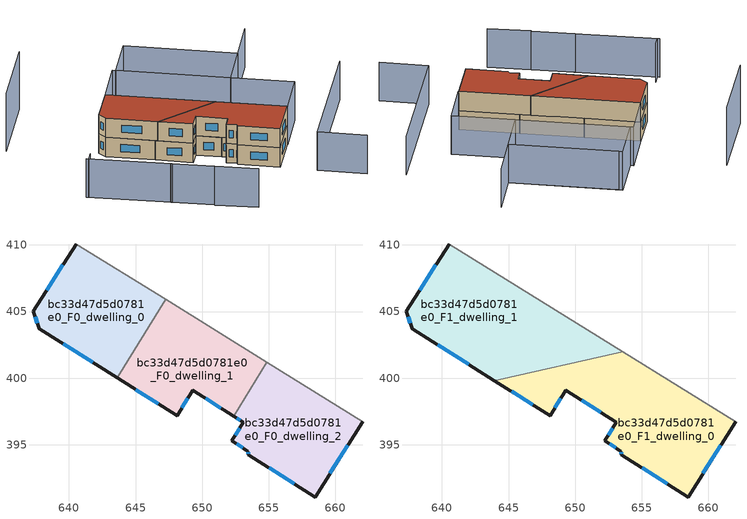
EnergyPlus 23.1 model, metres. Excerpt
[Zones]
bc33d47d5d0781e0_F0_dwelling_0
 floor ground (EU_floor_Construction): 647.26,405.91 643.61,400.03 637.77,403.72 637.32,405.02 640.54,410.07 z0
 wall outside (EU_wall_Construction): 640.54,410.07 637.32,405.02 637.77,403.72 643.61,400.03 z0:3
 wall adiabatic (EU_wall_Construction): 647.26,405.91 640.54,410.07 z0:3
 wall to bc33d47d5d0781e0_F0_dwelling_1 (EU_wall_Construction): 643.61,400.03 647.26,405.91 z0:3
 window (EU_Window_Construction): 639.59,402.57 641.79,401.18 / 637.46,404.62 637.63,404.12 / 639.54,408.5 638.32,406.6 z0.93:2.07
bc33d47d5d0781e0_F0_dwelling_1
 floor ground (EU_floor_Construction): 654.87,401.2 652.36,397.14 649.31,399.07 648.11,397.18 643.61,400.03 647.26,405.91 z0
 wall outside (EU_wall_Construction): 643.61,400.03 648.11,397.18 649.31,399.07 652.36,397.14 z0:3
 wall adiabatic (EU_wall_Construction): 654.87,401.2 647.26,405.91 z0:3
 wall to bc33d47d5d0781e0_F0_dwelling_2 (EU_wall_Construction): 652.36,397.14 654.87,401.2 z0:3
 window (EU_Window_Construction): 650.26,398.47 651.41,397.75 / 648.49,397.77 648.94,398.48 / 645.01,399.14 646.71,398.07 z0.93:2.07
bc33d47d5d0781e0_F0_dwelling_2
 floor ground (EU_floor_Construction): 662.06,396.74 658.48,391.07 653.46,394.25 653.44,394.53 652.22,395.29 653.09,396.68 652.36,397.14 654.87,401.2 z0
 wall outside (EU_wall_Construction): 652.36,397.14 653.09,396.68 652.22,395.29 653.44,394.53 653.46,394.25 658.48,391.07 662.06,396.74 z0:3
 wall adiabatic (EU_wall_Construction): 662.06,396.74 654.87,401.2 z0:3
 window (EU_Window_Construction): 652.59,397 652.87,396.83 / 659.6,392.84 660.95,394.97 / 655.03,393.26 656.92,392.06 / 653.45,394.44 653.45,394.33 / 652.6,395.05 653.06,394.76 / 652.82,396.25 652.49,395.73 z0.93:2.07
bc33d47d5d0781e0_F1_dwelling_0
 floor to bc33d47d5d0781e0_F0_dwelling_1 (EU_floor_Construction): 654.87,401.2 652.36,397.14 649.31,399.07 648.11,397.18 643.94,399.82 653.58,401.99 z3
 floor to bc33d47d5d0781e0_F0_dwelling_2 (EU_floor_Construction): 662.06,396.74 658.48,391.07 653.46,394.25 653.44,394.53 652.22,395.29 653.09,396.68 652.36,397.14 654.87,401.2 z3
 wall outside (EU_wall_Construction): 643.94,399.82 648.11,397.18 649.31,399.07 653.09,396.68 652.22,395.29 653.44,394.53 653.46,394.25 658.48,391.07 662.06,396.74 z3:6
 wall adiabatic (EU_wall_Construction): 662.06,396.74 653.58,401.99 z3:6
 wall to bc33d47d5d0781e0_F1_dwelling_1 (EU_wall_Construction): 653.58,401.99 643.94,399.82 z3:6
 window (EU_Window_Construction): 648.49,397.77 648.94,398.48 / 645.24,399 646.81,398 / 659.6,392.84 660.95,394.97 / 655.03,393.26 656.92,392.06 / 653.45,394.44 653.45,394.33 / 652.6,395.05 653.06,394.76 / 652.82,396.25 652.49,395.73 / 650.49,398.33 651.92,397.43 z3.93:5.07
 roof outside (EU_roof_Construction): 658.48,391.07 662.06,396.74 653.58,401.99 643.94,399.82 648.11,397.18 649.31,399.07 653.09,396.68 652.22,395.29 653.44,394.53 653.46,394.25 z6
bc33d47d5d0781e0_F1_dwelling_1
 floor to bc33d47d5d0781e0_F0_dwelling_0 (EU_floor_Construction): 647.26,405.91 643.61,400.03 637.77,403.72 637.32,405.02 640.54,410.07 z3
 floor to bc33d47d5d0781e0_F0_dwelling_1 (EU_floor_Construction): 653.58,401.99 643.94,399.82 643.61,400.03 647.26,405.91 z3
 wall outside (EU_wall_Construction): 640.54,410.07 637.32,405.02 637.77,403.72 643.94,399.82 z3:6
 wall adiabatic (EU_wall_Construction): 653.58,401.99 640.54,410.07 z3:6
 window (EU_Window_Construction): 639.7,402.5 642.02,401.03 / 637.46,404.62 637.63,404.12 / 639.54,408.5 638.32,406.6 z3.93:5.07
 roof outside (EU_roof_Construction): 653.58,401.99 640.54,410.07 637.32,405.02 637.77,403.72 643.94,399.82 z6
shading: 630.77,393.68 631.5,394.87 / 645.64,384.52 650.93,381.4 / 640.44,387.72 645.7,384.62 / 630.46,393.87 640.64,387.6 / 668.6,384.46 662.74,388.21 / 662.74,388.21 674.05,405.93 / 666.08,420.06 662.22,413.85 / 662.22,413.85 649.21,421.91 / 662.12,396.71 640.54,410.07 / 640.54,410.07 644.39,416.29 / 644.39,416.29 665.97,402.92 / 665.97,402.92 662.12,396.71 / 648.68,422.24 662.23,413.84 / 662.23,413.84 658.38,407.62 / 658.38,407.62 644.83,416.02 / 644.83,416.02 648.68,422.24 z0:6; 632.59,421.32 625.9,410.73 z0:9
[Building]
EU S2 Campaign: North Axis=0; Terrain=City; Solar Distribution=FullExterior
[Site:Location]
Montreal-Trudeau.Intl.AP: Latitude=45.4667; Longitude=-73.75; Time Zone=-5; Elevation=36
[SizingPeriod:WeatherFileDays]
AnnualSizingPeriod: Begin Month=1; Begin Day of Month=1; End Month=12; End Day of Month=31; Day of Week for Start Day=Monday; Use Weather File Daylight Saving Period=No; Use Weather File Rain and Snow Indicators=No
[MATERIAL]
EU_InternalMass_Material: Roughness=MediumRough; Thickness=0.1; Conductivity=1; Density=1800; Specific Heat=900; Thermal Absorptance=0.9; Solar Absorptance=0.7; Visible Absorptance=0.7
[MATERIAL:NOMASS] Roughness=MediumRough; Thermal Absorptance=0.9; Solar Absorptance=0.7; Visible Absorptance=0.7
Name | Thermal Resistance
EU_wall_NoMass; EU_floor_NoMass | 1.36485
EU_roof_NoMass | 2.55992
[WINDOWMATERIAL:SIMPLEGLAZINGSYSTEM]
EU_Window_SimpleGlazing: UFactor=3.92339; Solar Heat Gain Coefficient=0.8; Visible Transmittance=0.8
[CONSTRUCTION]
EU_wall_Construction: EU_wall_NoMass
EU_roof_Construction: EU_roof_NoMass
EU_floor_Construction: EU_floor_NoMass
EU_Window_Construction: EU_Window_SimpleGlazing
EU_InternalMass_Construction: EU_InternalMass_Material
[ZONE] Type=1; Multiplier=1; Ceiling Height=autocalculate; Floor Area=autocalculate; Part of Total Floor Area=Yes
Name | Volume
bc33d47d5d0781e0_F0_dwelling_0 | 162.724
bc33d47d5d0781e0_F1_dwelling_0 | 244.083
bc33d47d5d0781e0_F0_dwelling_1 | 162.727
bc33d47d5d0781e0_F1_dwelling_1 | 244.088
bc33d47d5d0781e0_F0_dwelling_2 | 162.726
[INTERNALMASS] Construction=EU_InternalMass_Construction
Name | Zone or ZoneList | Surface Area
bc33d47d5d0781e0_F0_dwelling_0_EU_InternalMass | bc33d47d5d0781e0_F0_dwelling_0 | 54.2418
bc33d47d5d0781e0_F0_dwelling_1_EU_InternalMass | bc33d47d5d0781e0_F0_dwelling_1 | 54.2421
bc33d47d5d0781e0_F0_dwelling_2_EU_InternalMass | bc33d47d5d0781e0_F0_dwelling_2 | 54.2422
bc33d47d5d0781e0_F1_dwelling_0_EU_InternalMass | bc33d47d5d0781e0_F1_dwelling_0 | 81.3622
bc33d47d5d0781e0_F1_dwelling_1_EU_InternalMass | bc33d47d5d0781e0_F1_dwelling_1 | 81.3624
[OTHEREQUIPMENT] Fuel Type=Electricity; Design Level Calculation Method=Watts/Area; Power per Zone Floor Area=1; Fraction Latent=0; Fraction Radiant=0; Fraction Lost=0; Carbon Dioxide Generation Rate=0; EndUse Subcategory=EU_Step8_InternalGains
Name | Zone or ZoneList or Space or SpaceList | Schedule
EU_Step8_InternalGain_bc33d47d5d0781e0_F0_dwelling_0_f000 | bc33d47d5d0781e0_F0_dwelling_0 | EU_Step8_GainSchedule_bc33d47d5d0781e0_F0_dwelling_0_f000
EU_Step8_InternalGain_bc33d47d5d0781e0_F0_dwelling_1_f000 | bc33d47d5d0781e0_F0_dwelling_1 | EU_Step8_GainSchedule_bc33d47d5d0781e0_F0_dwelling_1_f000
EU_Step8_InternalGain_bc33d47d5d0781e0_F0_dwelling_2_f000 | bc33d47d5d0781e0_F0_dwelling_2 | EU_Step8_GainSchedule_bc33d47d5d0781e0_F0_dwelling_2_f000
EU_Step8_InternalGain_bc33d47d5d0781e0_F1_dwelling_0_f000 | bc33d47d5d0781e0_F1_dwelling_0 | EU_Step8_GainSchedule_bc33d47d5d0781e0_F1_dwelling_0_f000
EU_Step8_InternalGain_bc33d47d5d0781e0_F1_dwelling_1_f000 | bc33d47d5d0781e0_F1_dwelling_1 | EU_Step8_GainSchedule_bc33d47d5d0781e0_F1_dwelling_1_f000
[ZONEVENTILATION:DESIGNFLOWRATE] Schedule=EU_AlwaysOn; Design Flow Rate Calculation Method=AirChanges/Hour; Air Changes per Hour=0.860309; Ventilation Type=Natural; Fan Pressure Rise=0; Fan Total Efficiency=1; Constant Term Coefficient=1; Temperature Term Coefficient=0; Velocity Term Coefficient=0; Velocity Squared Term Coefficient=0; Minimum Indoor Temperature=-100; Maximum Indoor Temperature=100; Delta Temperature=-100; Minimum Outdoor Temperature=-100; Maximum Outdoor Temperature=100; Maximum Wind Speed=40
Name | Zone or ZoneList or Space or SpaceList
EU_ConstantAir_bc33d47d5d0781e0_F0_dwelling_0 | bc33d47d5d0781e0_F0_dwelling_0
EU_ConstantAir_bc33d47d5d0781e0_F0_dwelling_1 | bc33d47d5d0781e0_F0_dwelling_1
EU_ConstantAir_bc33d47d5d0781e0_F0_dwelling_2 | bc33d47d5d0781e0_F0_dwelling_2
EU_ConstantAir_bc33d47d5d0781e0_F1_dwelling_0 | bc33d47d5d0781e0_F1_dwelling_0
EU_ConstantAir_bc33d47d5d0781e0_F1_dwelling_1 | bc33d47d5d0781e0_F1_dwelling_1
[HVACTEMPLATE:THERMOSTAT] Constant Heating Setpoint=20; Constant Cooling Setpoint=50
EU_HeatOnly_bc33d47d5d0781e0_F0_dwelling_0; EU_HeatOnly_bc33d47d5d0781e0_F0_dwelling_1; EU_HeatOnly_bc33d47d5d0781e0_F0_dwelling_2; EU_HeatOnly_bc33d47d5d0781e0_F1_dwelling_0; EU_HeatOnly_bc33d47d5d0781e0_F1_dwelling_1
[HVACTEMPLATE:ZONE:IDEALLOADSAIRSYSTEM] System Availability Schedule=EU_AlwaysOn; Maximum Heating Supply Air Temperature=50; Minimum Cooling Supply Air Temperature=13; Maximum Heating Supply Air Humidity Ratio=0.0156; Minimum Cooling Supply Air Humidity Ratio=0.0077; Heating Limit=NoLimit; Cooling Limit=NoLimit; Heating Availability Schedule=EU_AlwaysOn; Cooling Availability Schedule=EU_CoolingOff; Dehumidification Control Type=ConstantSensibleHeatRatio; Cooling Sensible Heat Ratio=0.7; Dehumidification Setpoint=60; Humidification Control Type=None; Humidification Setpoint=30; Outdoor Air Method=None; Outdoor Air Flow Rate per Person=0.00944; Outdoor Air Flow Rate per Zone Floor Area=0; Outdoor Air Flow Rate per Zone=0; Demand Controlled Ventilation Type=None; Outdoor Air Economizer Type=NoEconomizer; Heat Recovery Type=None; Sensible Heat Recovery Effectiveness=0.7; Latent Heat Recovery Effectiveness=0.65
Name | Template Thermostat
bc33d47d5d0781e0_F0_dwelling_0 | EU_HeatOnly_bc33d47d5d0781e0_F0_dwelling_0
bc33d47d5d0781e0_F0_dwelling_1 | EU_HeatOnly_bc33d47d5d0781e0_F0_dwelling_1
bc33d47d5d0781e0_F0_dwelling_2 | EU_HeatOnly_bc33d47d5d0781e0_F0_dwelling_2
bc33d47d5d0781e0_F1_dwelling_0 | EU_HeatOnly_bc33d47d5d0781e0_F1_dwelling_0
bc33d47d5d0781e0_F1_dwelling_1 | EU_HeatOnly_bc33d47d5d0781e0_F1_dwelling_1
[SIZING:ZONE] Zone Cooling Design Supply Air Temperature Input Method=SupplyAirTemperature; Zone Cooling Design Supply Air Temperature=13; Zone Heating Design Supply Air Temperature Input Method=SupplyAirTemperature; Zone Heating Design Supply Air Temperature=50; Zone Cooling Design Supply Air Humidity Ratio=0.008; Zone Heating Design Supply Air Humidity Ratio=0.008; Cooling Design Air Flow Method=DesignDay; Cooling Design Air Flow Rate=0; Cooling Minimum Air Flow per Zone Floor Area=0.000762; Cooling Minimum Air Flow=0; Cooling Minimum Air Flow Fraction=0.2; Heating Design Air Flow Method=DesignDay; Heating Design Air Flow Rate=0; Heating Maximum Air Flow per Zone Floor Area=0.002032; Heating Maximum Air Flow=0.141576; Heating Maximum Air Flow Fraction=0.3; Account for Dedicated Outdoor Air System=No; Dedicated Outdoor Air System Control Strategy=NeutralSupplyAir; Dedicated Outdoor Air Low Setpoint Temperature for Design=autosize; Dedicated Outdoor Air High Setpoint Temperature for Design=autosize; Zone Load Sizing Method=Sensible Load Only No Latent Load; Zone Latent Cooling Design Supply Air Humidity Ratio Input Method=HumidityRatioDifference; Zone Cooling Design Supply Air Humidity Ratio Difference=0.005; Zone Latent Heating Design Supply Air Humidity Ratio Input Method=HumidityRatioDifference; Zone Humidification Design Supply Air Humidity Ratio Difference=0.005
bc33d47d5d0781e0_F0_dwelling_0; bc33d47d5d0781e0_F0_dwelling_1; bc33d47d5d0781e0_F0_dwelling_2; bc33d47d5d0781e0_F1_dwelling_0; bc33d47d5d0781e0_F1_dwelling_1
[SCHEDULE:CONSTANT]
Name | Hourly Value
EU_AlwaysOn | 1
EU_CoolingOff | 0
[SCHEDULE:FILE] Column Number=1; Rows to Skip at Top=0; Number of Hours of Data=8760; Column Separator=Comma; Interpolate to Timestep=No; Minutes per Item=60; Adjust Schedule for Daylight Savings=Yes
Name | File
EU_Step8_GainSchedule_bc33d47d5d0781e0_F0_dwelling_0_f000 | ../../schedules/bc33d47d5d0781e0/bc33d47d5d0781e0_F0_dwelling_0_f000_gain.csv
EU_Step8_GainSchedule_bc33d47d5d0781e0_F0_dwelling_1_f000 | ../../schedules/bc33d47d5d0781e0/bc33d47d5d0781e0_F0_dwelling_1_f000_gain.csv
EU_Step8_GainSchedule_bc33d47d5d0781e0_F0_dwelling_2_f000 | ../../schedules/bc33d47d5d0781e0/bc33d47d5d0781e0_F0_dwelling_2_f000_gain.csv
EU_Step8_GainSchedule_bc33d47d5d0781e0_F1_dwelling_0_f000 | ../../schedules/bc33d47d5d0781e0/bc33d47d5d0781e0_F1_dwelling_0_f000_gain.csv
EU_Step8_GainSchedule_bc33d47d5d0781e0_F1_dwelling_1_f000 | ../../schedules/bc33d47d5d0781e0/bc33d47d5d0781e0_F1_dwelling_1_f000_gain.csv
